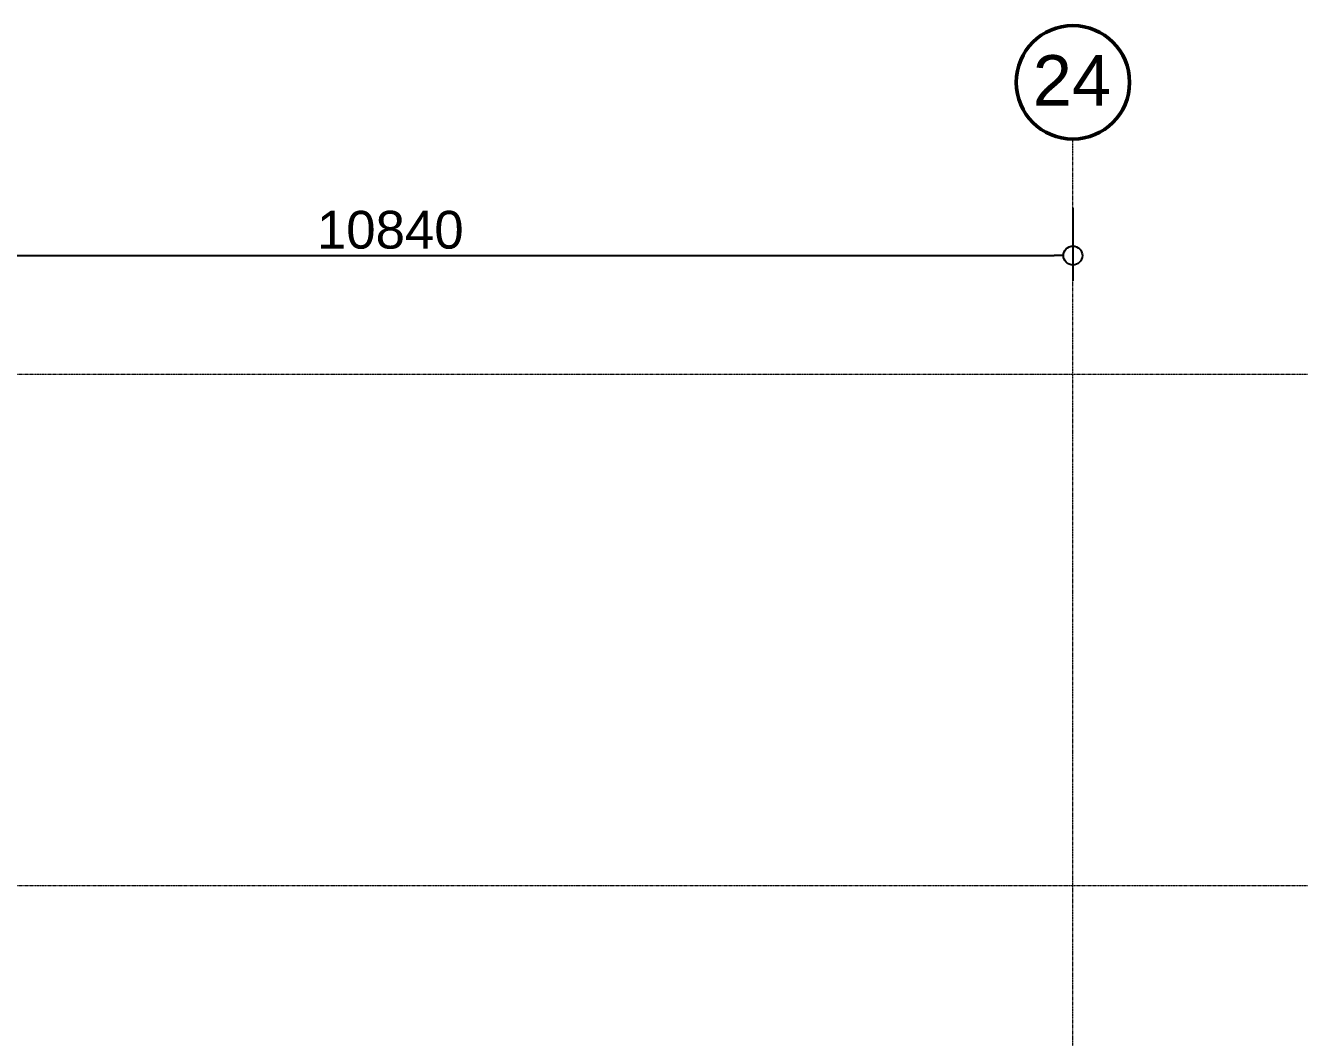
# Model space of a CAD drawing. Header units: millimetres. Extents: x -727772 to -647265, y -21627 to 19019.
# Drawn here: x -662357 to -652180, y 10989 to 19019 of the extents above; entities that cross this region are included whole.
import ezdxf

# ---------------------------------------------------------------- set-up
doc = ezdxf.new("R2010")
doc.units = ezdxf.units.MM
doc.linetypes.add('DPA_Grid _ Level 100', pattern=[10, 5.5, -1.6, 1.3, -1.6])
for name, color, linetype, lineweight in [('A-ANNO-DIMS', 1, 'Continuous', 9), ('S-GRID', 251, 'Continuous', 9), ('S-GRID-IDEN', 3, 'Continuous', 50)]:
    doc.layers.add(name, color=color, linetype=linetype, lineweight=lineweight)
doc.styles.add('Arial', font='arial.ttf', dxfattribs={"height": 400})
doc.styles.add('Arial_2', font='arial.ttf', dxfattribs={"height": 300})
doc.dimstyles.new('DPA-DIM-3_0_C-C', dxfattribs={"dimscale": 304.8, "dimtxt": 306.07782, "dimasz": 0.492126, "dimexe": 0.656168, "dimexo": 0.0625, "dimgap": 0.164042, "dimtad": 1, "dimdec": 0, "dimzin": 0, "dimdsep": 46, "dimtxsty": 'Arial_2', "dimblk1": 'DOTBLANK', "dimblk2": 'DOTBLANK', "dimsah": 1, "dimcen": 0.09, "dimdle": 0.656168, "dimadec": 8, "dimazin": 0, "dimtfac": 1, "dimtdec": 4, "dimtix": 1, "dimtmove": 0, "dimatfit": 3, "dimfxl": 1.312336, "dimfxlon": 1, "dimtvp": 1, "dimtolj": 1, "dimtzin": 0, "dimarcsym": 2})

# ---------------------------------------------------------------- blocks, each defined once
blk = doc.blocks.new('Grid - 100 Scale-2291345-4263-01 ENLARGED UPPER PLATFORM LEVEL - REFLECTED CEILING PLAN - SHEET 4')
at = {"layer": 'S-GRID-IDEN'}
blk.add_circle((0, 0), 4.5, dxfattribs=at)
blk = doc.blocks.new('_DotBlank')
at = {"color": 0, "linetype": 'ByBlock', "lineweight": -2}
blk.add_line((-0.5, 0), (-1, 0), dxfattribs=at)
blk.add_circle((0, 0), 0.5, dxfattribs=at)
blk = doc.blocks.new('*D795')
at = {"layer": 'A-ANNO-DIMS', "color": 0, "lineweight": -2, "transparency": 16777216}
for p, q in [((-12560, 6795), (-12560, 6215)), ((-1720, 6795), (-1720, 6215)), ((-12410, 6415), (-1870, 6415))]:
    blk.add_line(p, q, dxfattribs=at)
at = {"layer": 'Defpoints', "color": 0, "transparency": 16777216}
for p in [(-12560, 6815), (-1720, 6815), (-1720, 6415)]:
    blk.add_point(p, dxfattribs=at)
at = {"layer": 'A-ANNO-DIMS', "color": 0, "lineweight": -2, "transparency": 16777216, "xscale": 150, "yscale": 150, "zscale": 150, "rotation": 180}
blk.add_blockref('_DotBlank', (-12560, 6415), dxfattribs=at)
at = {"layer": 'A-ANNO-DIMS', "color": 0, "lineweight": -2, "transparency": 16777216, "xscale": 150, "yscale": 150, "zscale": 150}
blk.add_blockref('_DotBlank', (-1720, 6415), dxfattribs=at)
at = {"layer": 'A-ANNO-DIMS', "color": 0, "transparency": 16777216, "insert": (-7140, 6618), "char_height": 300, "width": 1384.41, "attachment_point": 5, "style": 'Arial_2'}
blk.add_mtext('\\A1;10840', dxfattribs=at)
blk = doc.blocks.new('*U789')
at = {"layer": 'S-GRID', "linetype": 'DPA_Grid _ Level 100'}
for p, q in [((-1720, -32405.8), (-1720, 7340)), ((-74549.9, 5473), (141.9, 5473)), ((-74549.9, 1415), (141.9, 1415))]:
    blk.add_line(p, q, dxfattribs=at)
at = {"layer": 'S-GRID-IDEN', "xscale": 99.99999999999993, "yscale": 99.99999999999993, "zscale": 99.99999999999993}
blk.add_blockref('Grid - 100 Scale-2291345-4263-01 ENLARGED UPPER PLATFORM LEVEL - REFLECTED CEILING PLAN - SHEET 4', (-1720, 7790), dxfattribs=at)
at = {"layer": 'S-GRID-IDEN', "lineweight": 9, "insert": (-2038.8, 8005.9), "char_height": 400, "width": 753.586, "attachment_point": 1, "style": 'Arial'}
blk.add_mtext('24', dxfattribs=at)
at = {"layer": 'A-ANNO-DIMS'}
dim = blk.add_linear_dim(base=(-1720, 6414.5), p1=(-12560, 6814.5), p2=(-1720, 6814.5), dimstyle='DPA-DIM-3_0_C-C', override={"dimpost": '<>', "dimfxl": 10840}, dxfattribs=at)
dim.commit()
dim.dimension.update_dxf_attribs({"geometry": '*D795', "text_midpoint": (-7140, 6617.7)})

msp = doc.modelspace()

# ---------------------------------------------------------------- block references
msp.add_blockref('*U789', (-652322, 10779))

doc.saveas('drawing.dxf')
